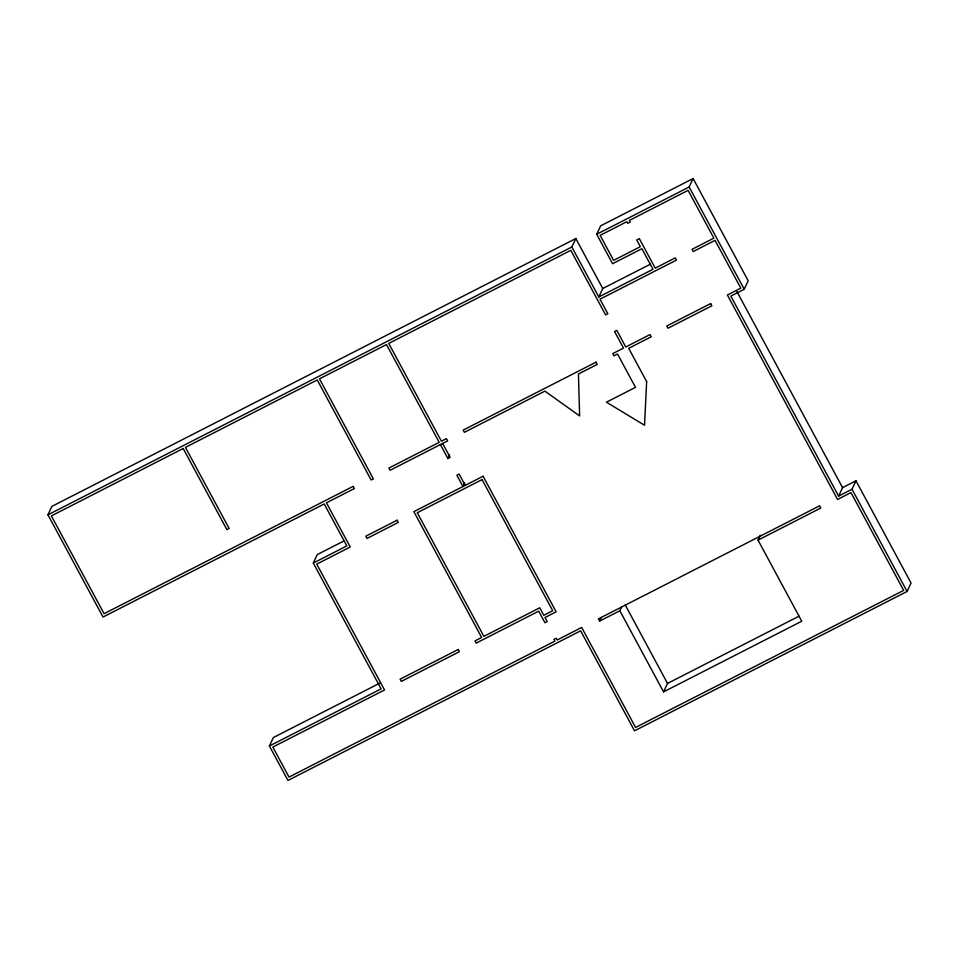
<?xml version="1.0" encoding="UTF-8"?>
<svg xmlns="http://www.w3.org/2000/svg" width="959" height="959" viewBox="0 0 959 959"><rect width="100%" height="100%" fill="white"/><g stroke="black" fill="none" stroke-linecap="round" stroke-linejoin="round"><path stroke-width="1.44" d="M598.8 296.978L652.983 269.275L641.895 248.729L612.573 263.713L596.714 234.272L600.67 225.821L693.105 178.554L748.188 280.783L744.232 289.234L730.83 296.091L838.598 496.103L842.565 487.64L855.967 480.795L911.05 583.012L907.094 591.463L634.522 730.818L580.639 630.818L287.964 780.446L269.407 745.994L381.107 688.886L313.305 563.053L346.822 545.911L324.214 503.966L103.033 617.045L47.95 514.827L51.906 506.364L575.82 238.527L602.755 288.527L598.8 296.978L571.852 246.978L575.82 238.527M313.305 563.053L317.261 554.59L344.329 540.756M269.407 745.994L273.363 737.543L379.752 683.156M440.385 444.58L447.901 458.522L449.603 454.89M464.683 482.904L462.993 486.525L456.88 475.184L459.121 474.046L465.223 485.374M596.714 234.272L689.149 187.017L693.105 178.554M621.54 607.143L619.85 610.763L663.556 691.883L801.748 621.228L758.042 540.121L820.808 508.03L819.609 505.801L598.428 618.879L599.627 621.108L601.329 617.476M663.556 691.883L667.512 683.431L799.063 616.169M758.042 540.121L760.295 535.29M838.598 496.103L852.012 489.246L855.967 480.795M47.95 514.827L571.852 246.978M602.755 288.527L650.334 264.204M447.901 458.522L450.131 457.371L442.626 443.43M599.627 621.108L619.85 610.763M689.149 187.017L744.232 289.234M852.012 489.246L907.094 591.463M736.92 291.584L842.565 487.64M625.22 604.925L667.512 683.431M646.654 381.634L644.52 425.257L606.448 402.193L635.493 387.352L617.524 354.015L613.988 355.825L612.789 353.595L623.506 348.117L614.587 331.562L616.817 330.411L625.747 346.978L650.022 334.571L651.221 336.789L628.696 348.309L646.654 381.634M183.193 448.512L51.378 515.906L104.075 613.688L353.176 486.333L354.374 488.551L326.444 502.828L350.251 547.002L316.734 564.132L384.547 689.965L272.835 747.073L289.007 777.078L554.865 641.151L553.918 639.389L556.148 638.25L557.095 640.013L581.669 627.45L635.565 727.449L903.654 590.384L850.969 492.602L837.567 499.459L727.401 295.012L740.804 288.156L715.054 240.373L693.225 251.534L692.026 249.316L713.856 238.156L688.106 190.373L629.464 220.354L630.339 221.973L627.725 223.303L626.85 221.697L600.142 235.351L613.616 260.357L640.324 246.691L636.704 239.978L639.317 238.635L655.213 268.136L675.268 257.887L676.467 260.105L599.998 299.196L607.838 313.749L605.597 314.888L570.821 250.347L388.743 343.43L441.428 441.212L446.438 438.647L447.637 440.876L390.121 470.282L388.922 468.052L439.186 442.351L386.501 344.569L319.479 378.841L373.363 478.841L371.133 479.979L317.249 379.98L185.435 447.373L229.141 528.481L226.899 529.632L183.193 448.512M596.042 362.166L463.197 430.088L464.396 432.305L544.916 391.14L579.632 415.906L578.433 374.01L597.241 364.384L596.042 362.166M710.643 303.571L666.781 326L667.979 328.23L711.842 305.801L710.643 303.571M397.086 520.222L365.811 536.213L367.009 538.431L398.285 522.439L397.086 520.222M483.096 476.239L413.844 511.65L481.646 637.483L474.945 640.912L476.143 643.141L538.694 611.159L544.94 622.727L547.169 621.588L544.976 617.512L556.148 611.806L483.096 476.239M482.065 479.608L417.273 512.729L483.887 636.344L539.737 607.79L543.777 615.294L552.72 610.727L482.065 479.608M458.186 649.483L400.107 679.176L401.294 681.405L459.385 651.7L458.186 649.483"/></g></svg>
